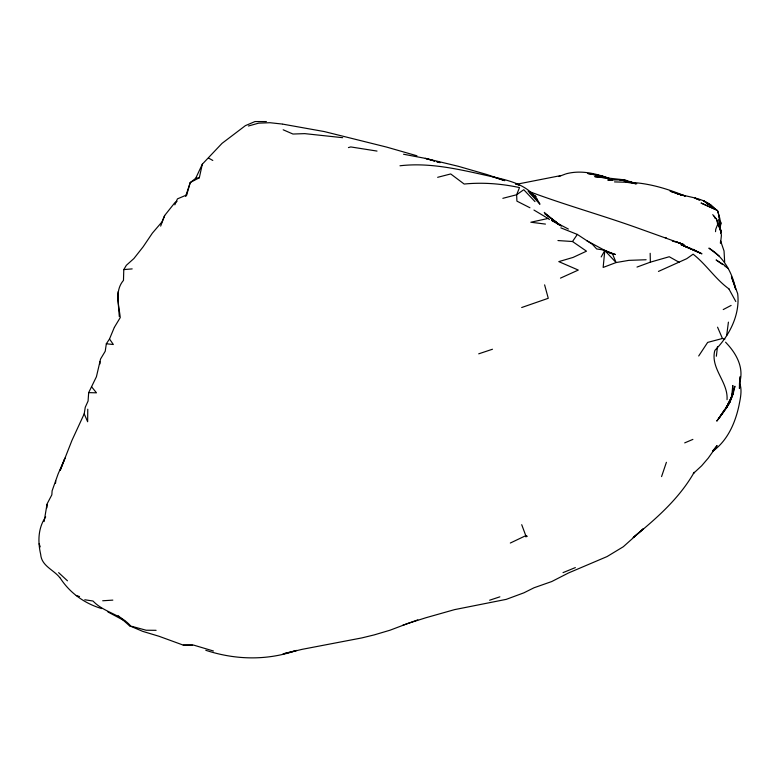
<?xml version="1.0" encoding="UTF-8"?>
<svg xmlns="http://www.w3.org/2000/svg" width="780" height="780" viewBox="0 0 780 780"><rect width="100%" height="100%" fill="white"/><g stroke="black" fill="none" stroke-linecap="round" stroke-linejoin="round"><path stroke-width="1.17" d="M59.865 577.688C53.518 569.624 41.545 566.017 40.677 554.356C37.733 541.691 37.986 528.001 45.679 516.906M739.469 383.263L739.45 388.537L740.249 376.565L739.508 383.009C744.364 368.082 736.476 353.701 726.424 343.132L725.585 342.186M87.769 409.217L87.643 421.736L84.211 413.839L85.264 407.257L88.072 401.056L88.676 392.623L96.418 376.75L100.571 358.976L105.222 351.253L106.334 343.775L109.512 338.978L114.182 327.727M177.041 201.318L174.983 202.527L164.678 215.485L161.928 221.968L152.373 233.132L143.13 246.821L133.916 258.521L126.35 265.298L123.786 269.587L123.474 280.381C114.455 290.881 118.93 305.292 120.257 317.567L114.367 327.317M720.866 222.856L717.678 210.863L719.072 215.923L719.794 230.041L720.866 222.856L720.135 227.74L719.589 224.269M46.858 507.877L47.161 503.753L51.841 494.832L52.114 490.805L58.09 474.016L64.984 458.143L60.226 470.252L71.974 440.349L84.211 413.839M118.141 291.7L117.829 297.901L119.301 316.582M715.523 231.679L715.738 229.261L717.922 223.782L716.391 218.995L712.735 214.656M55.546 483.21L55.76 480.899M604.636 250.234L612.514 253.9L616.083 262.548L604.802 250.526L603.154 267.433L616.083 262.548L628.856 260.364L646.113 259.74M720.369 243.184L720.603 240.903L724.045 250.984L724.659 262.099M720.583 242.716L721.402 235.57L720.895 230.529L716.391 218.995M716.352 356.226L717.463 346.759M726.667 335.546L728.413 322.14M44.128 521.567L46.985 504.397M190.31 182.471L199.309 177.791L202.332 164.161L222.017 143.374L245.407 125.629L255.002 121.553L266.389 121.563M190.242 182.549L185.64 196.287L186.693 194.951L190.232 182.618L195.712 178.279L202.332 164.161M661.567 476.599L666.403 462.316M160.651 226.122L164.678 215.485M174.837 204.828L177.45 198.871L186.693 194.951M726.862 405.951L724.23 411.07L716.771 421.122L727.048 406.36M727.916 403.904L733.19 393.656L734.935 386.256L729.105 403.816L733.19 393.656L726.102 408.486L718.77 418.47L724.649 409.558M727.038 399.662C728.267 381.898 710.502 368.872 714.685 350.902L715.172 350.044C729.524 335.498 740.22 314.535 737.675 293.67L731.425 276.676L735.676 289.234C732.361 272.766 723.694 256.825 708.874 248.118L719.501 256.327M601.175 256.952L604.802 250.526M728.179 404.469L729.875 401.642L726.609 406.594M698.695 355.992L707.655 342.41L722.436 338.491L724.893 339.095M557.944 240.552L572.5 241.517L577.337 234.429L592.459 244.374L596.681 248.957L604.188 250.088L586.774 240.689M712.501 451.113L717.093 445.604L708.23 458.133L701.649 465.787L693.371 473.489L694.19 472.28C679.185 498.664 656.312 518.544 633.184 537.557L643.402 528.752L623.298 546.751L607.074 556.569L568.474 572.978L551.752 581.539L534.017 587.769L523.887 592.829L506.24 599.362L454.526 609.638L425.899 617.74L407.813 623.483L390.029 630.211L374.205 634.9L361.881 637.904L302.133 649.34L283.052 653.903L296.644 650.423C266.799 660.728 235.55 660.017 205.793 650.296M712.637 451.386C727.555 440.534 735.169 423.179 738.952 405.639C740.366 398.327 742.316 390.546 739.752 383.263M723.226 309.572L731.123 305.428M510.315 543.036L525.788 535.655L527.251 536.299L525.788 536.835M658.447 271.421L686.712 258.697L693.108 254.182C706.329 264.478 715.26 278.977 728.871 288.844L729.047 289.029M684.694 442.884L692.893 439.394M560.479 278.119L578.302 270.065L558.802 261.622L573.056 257.429L586.492 251.17L572.5 241.517M563.033 572.627L575.357 567.587M558.763 176.534L565.051 174.203M636.997 267.072L650.364 262.158L669.25 256.737L679.097 262.265M402.665 625.336L417.797 619.876M478.715 353.827L492.473 349.235M489.635 600.21L499.873 596.827M521.683 307.525L548.262 298.291L544.606 284.866M348.436 147.595L350.766 146.932L377.023 151.076M248.41 125.999L258.648 123.152L269.977 122.713L282.126 124.039M502.846 198.325L516.652 194.746L523.76 189.706L534.983 201.601M437.648 177.314L450.713 173.95L464.168 184.041C482.674 182.218 501.345 183.671 519.5 187.57L516.652 194.746L516.906 201.133L529.922 207.743M549.422 219.56L548.057 218.468L530.839 222.232L545.454 224.094M560.791 175.588L515.697 184.441M118.141 615.635L129.451 625.755L130.328 625.609C119.974 613.87 103.798 612.437 92.995 601.019L84.786 599.761M565.822 173.891C580.057 169.952 594.818 173.141 608.351 178.132M195.712 178.279L199.309 177.791M123.786 269.587L132.181 268.895M399.984 165.779C431.379 162.094 462.374 170.176 492.784 176.845C511.309 180.98 530.712 185.582 539.935 204.262L528.109 191.12M102.697 600.766L112.837 600.122M612.602 179.946L607.747 179.966L624.741 179.878L635.758 183.651M622.313 179.897L624.741 179.878L594.75 176.631L607.513 178.23M129.451 625.755L142.701 631.361L159.022 636.275L183.29 645.128L193.596 645.089L213.437 651.008M183.29 645.128L192.572 645.128M156.097 630.318L146.114 630.23L131.391 626.223M88.676 392.623L96.486 392.827L91.504 386.695M635.486 183.671L626.369 182.257L631.858 182.422L636.782 183.758M614.523 181.906L631.858 182.422L619.193 179.517L635.992 183.758M626.369 182.257C646.922 182.51 666.413 188.36 685.269 196.082L676.972 193.528C689.968 197.779 706.036 197.779 715.309 209.391L714.051 208.28M106.334 343.775L113.353 344.516L109.512 338.978M342.712 137.69L304.736 133.633L292.948 134.033L283.179 129.792M282.613 124.108L324.324 131.576L386.617 147.089L416.93 155.785M602.648 176.212L587.905 173.511L602.648 176.212L609.141 178.405M403.543 154.235L425.334 158.369L458.172 166.257L487.081 174.593L504.777 180.638L492.784 176.845M568.367 229.037L551.509 220.262L558.109 224.221M672.331 241.108L680.199 243.116L676.543 242.034M425.334 158.369L434.46 160.992M436.741 161.655L440.154 162.63L436.839 161.665M425.773 158.438L434.626 161.021M606.294 177.46L608.946 178.259M609.17 252.603L615.459 254.534L602.989 249.863M76.294 595.53L79.54 596.573M101.614 608.575L101.488 608.527C84.425 603.389 69.81 592.937 60.206 578.029M682.519 195.38L670.098 191.159L682.539 195.37L675.714 193.05M677.615 242.414L684.089 244.676L635.875 227.38C600.98 214.968 565.266 204.984 530.585 192.055L529.844 191.743M665.008 237.471L666.481 237.998M560.849 227.857L577.337 234.429M692.728 249.171L700.908 253.315L683.105 245.466L701.951 253.822L681.106 244.676L691.041 248.742M603.808 250.39L612.514 253.9M681.106 244.676L691.509 248.888M699.173 199.943L694.951 198.11L699.904 200.119M707.616 203.629L710.785 205.003L707.518 203.541M716.957 210.181L701.2 203.093L716.957 210.181L703.414 200.655L708.903 204.691M107.933 611.959L124.732 620.919M531.931 194.317L536.045 196.599L529.727 192.465L537.41 199.7L529.854 192.436M208.65 158.126L212.803 160.456M533.959 210.064L548.057 218.468M517.647 184.509L515.97 183.485L518.944 185.396M724.815 265.463L716.099 259.954L722.738 264.605M724.639 265.931L728.432 268.593M711.643 206.7L713.476 208.046M559.748 224.952L551.733 218.634M561.317 226.151L544.918 213.71L559.991 225.352M58.627 572.637L67.47 580.808M544.245 212.365L559.318 224.991M713.222 207.529L710.726 205.286L712.111 207.256M728.871 288.844L735.793 301.519M714.119 216.226L715.163 218.429M717.249 222.826L720.895 230.529L720.544 232.879L720.895 230.529L718.858 226.19M718.712 215.875L719.725 218.078M717.561 327.181L722.436 338.491M521.713 524.687L525.788 535.655M39.146 543.767L40.248 546.907M718.858 219.648L719.218 221.959M99.889 361.618L99.986 363.919M650.169 253.295L650.364 262.158M732.761 385.495C733.483 393.754 730.86 401.788 726.102 408.486L731.572 398.014L732.761 385.495"/></g></svg>
